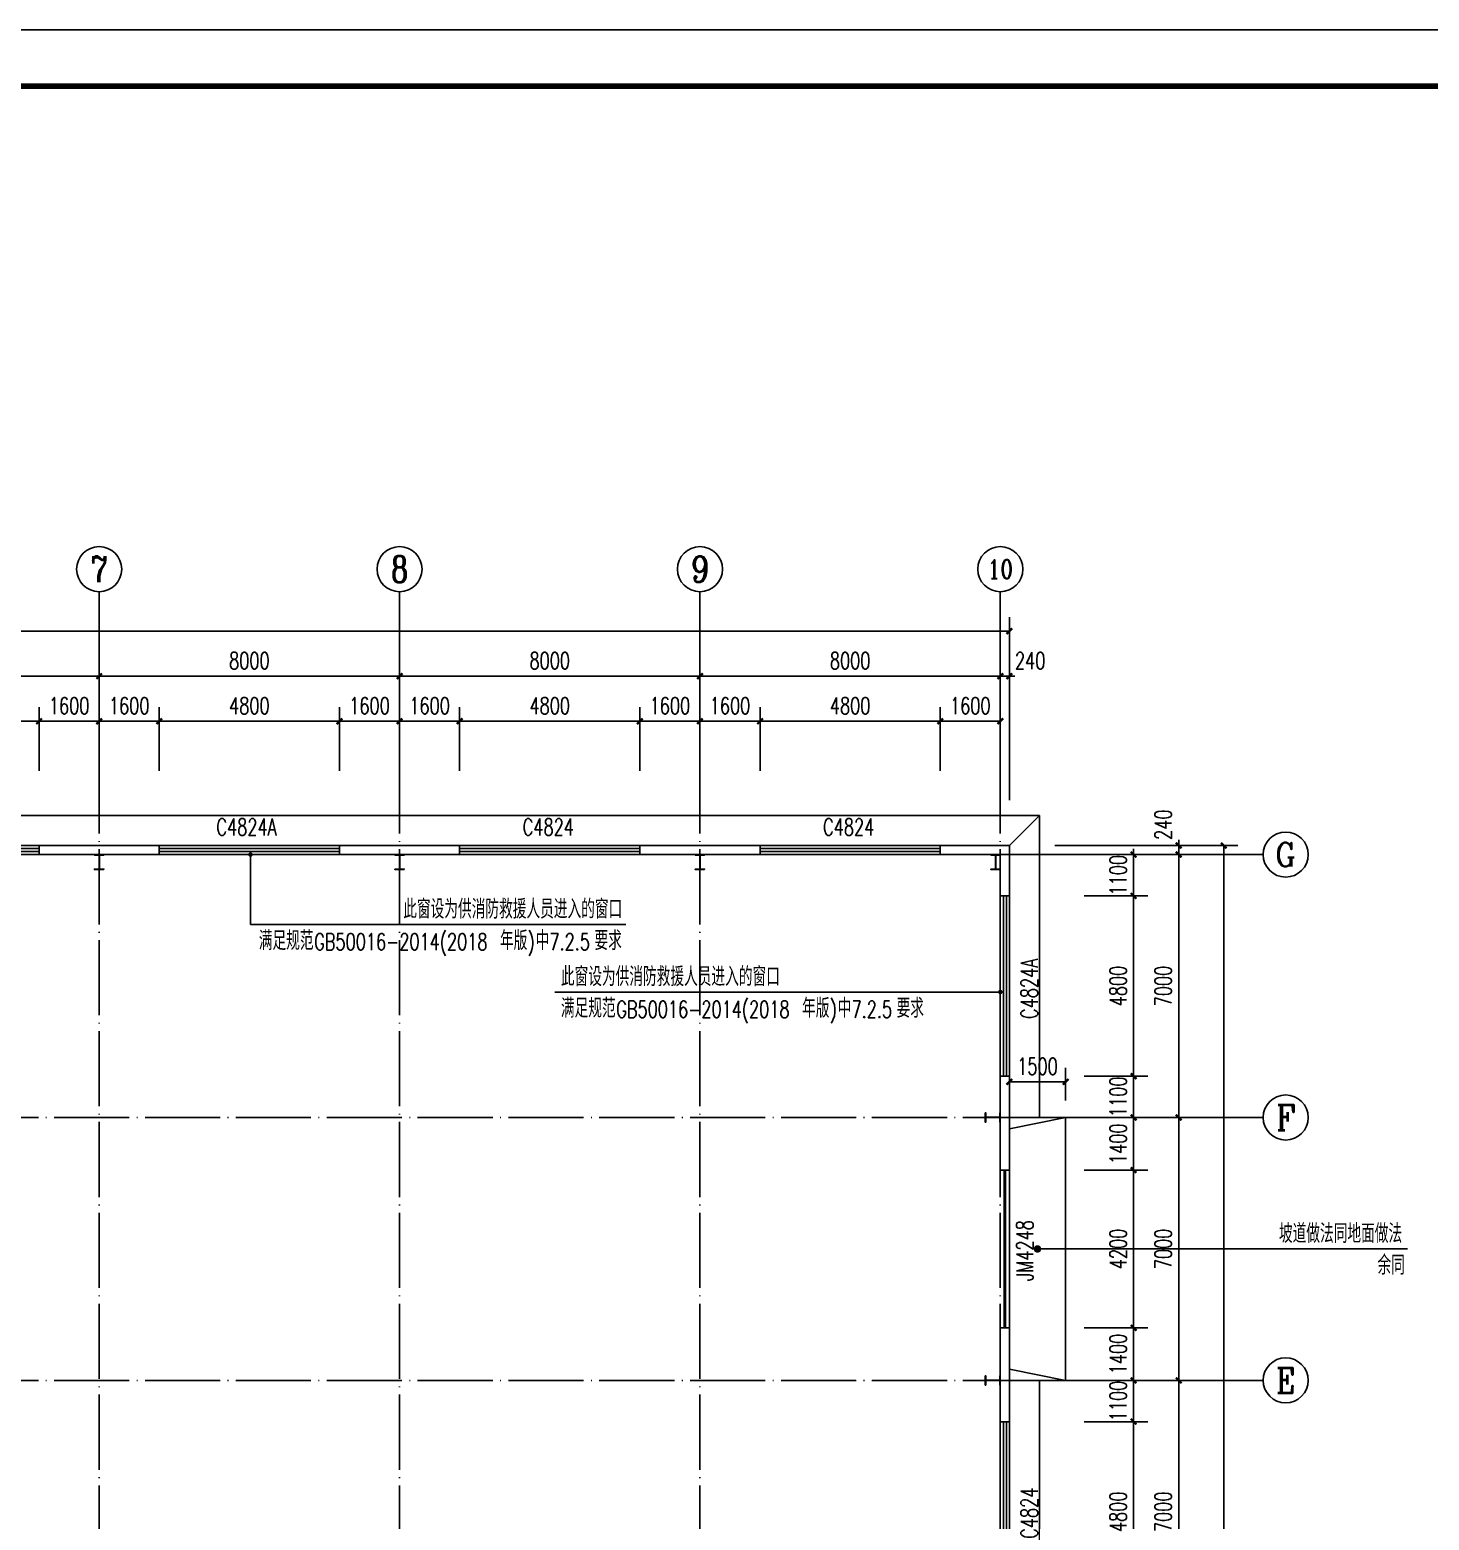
# Model space of a CAD drawing. Extents: x -16809 to 109341, y -15901 to 593582.
# Drawn here: x 51642 to 88912, y 459954 to 499638 of the extents above; entities that cross this region are included whole.
import ezdxf
from ezdxf.enums import TextEntityAlignment as Align

# ---------------------------------------------------------------- set-up
doc = ezdxf.new("R2010")
doc.units = 0
doc.header["$LTSCALE"] = 1000
doc.header["$MEASUREMENT"] = 0
doc.linetypes.add('DASH', pattern=[0.35, 0.25, -0.1])
doc.linetypes.add('DOTE', pattern=[2.42, 2, -0.2, 0.02, -0.2])
doc.layers.get('Defpoints').update_dxf_attribs({"color": 250})
for name, color, linetype in [('0 - 梁柱', 3, 'Continuous'), ('0-建筑立面', 255, 'Continuous'), ('AXIS', 171, 'Continuous'), ('AXIS_TEXT', 7, 'Continuous'), ('DIM_LEAD', 171, 'Continuous'), ('DOTE', 14, 'DOTE'), ('GROUND', 150, 'Continuous'), ('PUB_DIM', 171, 'Continuous'), ('PUB_TEXT', 7, 'Continuous'), ('STAIR', 3, 'Continuous'), ('TK', 4, 'Continuous'), ('WALL-PARAPET', 6, 'Continuous'), ('WINDOW', 140, 'Continuous'), ('WINDOW_TEXT', 7, 'Continuous')]:
    doc.layers.add(name, color=color, linetype=linetype)
doc.styles.add('_TCH_AXIS', font='COMPLEX', dxfattribs={"bigfont": 'GBCBIG'})
doc.styles.add('_TCH_DIM', font='SIMPLEX', dxfattribs={"bigfont": 'GBCBIG'})
doc.styles.add('_TCH_DIM_T3', font='SIMPLEX', dxfattribs={"width": 0.705882, "bigfont": 'GBCBIG'})
doc.styles.add('_TCH_LABEL', font='COMPLEX', dxfattribs={"bigfont": 'GBCBIG'})
doc.styles.add('_TCH_WINDOW', font='SIMPLEX', dxfattribs={"bigfont": 'GBCBIG'})
doc.styles.add('COMPLEX', font='COMPLEX')
doc.dimstyles.new('_TCH_ARCH&&150', dxfattribs={"dimtxt": 446.25, "dimasz": 150, "dimexe": 375, "dimexo": 450, "dimgap": 189.375, "dimtad": 1, "dimdec": 0, "dimzin": 0, "dimdsep": 46, "dimtxsty": '_TCH_DIM_T3', "dimblk": 'ARCHTICK', "dimcen": 0.09, "dimclrt": 7, "dimazin": 2, "dimtfac": 1, "dimtdec": 0, "dimtix": 1, "dimtmove": 2, "dimatfit": 3, "dimfxl": 0, "dimtolj": 1, "dimtzin": 0, "dimarcsym": 0})

# ---------------------------------------------------------------- blocks, each defined once
blk = doc.blocks.new('A$C670E4FA6')
at = {"layer": '0 - 梁柱'}
h = blk.add_hatch(color=256, dxfattribs=at)
h.paths.add_polyline_path([(125, 0), (0, 0), (0, 12), (120, 12), (120, 200), (125, 200)])
h.paths.add_polyline_path([(250, 0), (125, 0), (125, 200), (130, 200), (130, 12), (250, 12)])
h.paths.add_polyline_path([(250, 388), (130, 388), (130, 200), (125, 200), (125, 400), (250, 400)])
h.paths.add_polyline_path([(125, 200), (120, 200), (120, 388), (0, 388), (0, 400), (125, 400)])
blk.add_lwpolyline([(0, 400), (0, 388), (120, 388), (120, 12), (0, 12), (0, 0), (250, 0), (250, 12), (130, 12), (130, 388), (250, 388), (250, 400)], close=True, dxfattribs=at)
blk = doc.blocks.new('GeYuanFrame_20457670', base_point=(20.09, 4.53))
at = {"layer": 'TK'}
blk.add_lwpolyline([(20.09, 4.53), (20.09, 598.53), (861.09, 598.53), (861.09, 4.53)], close=True, dxfattribs=at)
at = {"layer": 'TK', "const_width": 1}
blk.add_lwpolyline([(45.09, 588.53), (851.09, 588.53), (851.09, 14.53), (45.09, 14.53)], close=True, dxfattribs=at)
blk = doc.blocks.new('_AXISO')
blk.add_circle((0, 0), 0.5)
at = {"layer": 'AXIS_TEXT', "style": 'COMPLEX', "width": 1.041667}
blk.add_attdef('A', text='', height=0.56, dxfattribs=at).set_placement((-0.25, -0.28), (0.25, -0.28), align=Align.FIT)
blk = doc.blocks.new('_ArchTick')
at = {"color": 0, "linetype": 'ByBlock', "const_width": 0.4}
blk.add_lwpolyline([(-0.5, -0.5), (0.5, 0.5)], dxfattribs=at)
blk = doc.blocks.new('*D63')
at = {"layer": 'AXIS', "color": 0, "lineweight": -2}
for p, q in [((5250, 479127), (5250, 484002)), ((77730, 479127), (77730, 484002)), ((5250, 483627), (77730, 483627))]:
    blk.add_line(p, q, dxfattribs=at)
at = {"layer": 'Defpoints', "color": 0}
for p in [(77730, 483627), (5250, 478677), (77730, 478677)]:
    blk.add_point(p, dxfattribs=at)
at = {"layer": 'AXIS', "color": 0, "lineweight": -2, "xscale": 150, "yscale": 150, "zscale": 150, "rotation": 180}
blk.add_blockref('_ArchTick', (5250, 483627), dxfattribs=at)
at = {"layer": 'AXIS', "color": 0, "lineweight": -2, "xscale": 150, "yscale": 150, "zscale": 150}
blk.add_blockref('_ArchTick', (77730, 483627), dxfattribs=at)
at = {"layer": 'AXIS', "color": 7, "insert": (41490, 484040), "char_height": 446.2, "attachment_point": 5, "style": '_TCH_DIM_T3'}
blk.add_mtext('\\A1;72480', dxfattribs=at)
blk = doc.blocks.new('*D71')
at = {"layer": 'AXIS', "color": 0, "lineweight": -2}
for p, q in [((45490, 479127), (45490, 482802)), ((53490, 479127), (53490, 482802)), ((45490, 482427), (53490, 482427))]:
    blk.add_line(p, q, dxfattribs=at)
at = {"layer": 'Defpoints', "color": 0}
for p in [(53490, 482427), (45490, 478677), (53490, 478677)]:
    blk.add_point(p, dxfattribs=at)
at = {"layer": 'AXIS', "color": 0, "lineweight": -2, "xscale": 150, "yscale": 150, "zscale": 150, "rotation": 180}
blk.add_blockref('_ArchTick', (45490, 482427), dxfattribs=at)
at = {"layer": 'AXIS', "color": 0, "lineweight": -2, "xscale": 150, "yscale": 150, "zscale": 150}
blk.add_blockref('_ArchTick', (53490, 482427), dxfattribs=at)
at = {"layer": 'AXIS', "color": 7, "insert": (49490, 482840), "char_height": 446.2, "attachment_point": 5, "style": '_TCH_DIM_T3'}
blk.add_mtext('\\A1;8000', dxfattribs=at)
blk = doc.blocks.new('*D72')
at = {"layer": 'AXIS', "color": 0, "lineweight": -2}
for p, q in [((53490, 479127), (53490, 482802)), ((61490, 479127), (61490, 482802)), ((53490, 482427), (61490, 482427))]:
    blk.add_line(p, q, dxfattribs=at)
at = {"layer": 'Defpoints', "color": 0}
for p in [(61490, 482427), (53490, 478677), (61490, 478677)]:
    blk.add_point(p, dxfattribs=at)
at = {"layer": 'AXIS', "color": 0, "lineweight": -2, "xscale": 150, "yscale": 150, "zscale": 150, "rotation": 180}
blk.add_blockref('_ArchTick', (53490, 482427), dxfattribs=at)
at = {"layer": 'AXIS', "color": 0, "lineweight": -2, "xscale": 150, "yscale": 150, "zscale": 150}
blk.add_blockref('_ArchTick', (61490, 482427), dxfattribs=at)
at = {"layer": 'AXIS', "color": 7, "insert": (57490, 482840), "char_height": 446.2, "attachment_point": 5, "style": '_TCH_DIM_T3'}
blk.add_mtext('\\A1;8000', dxfattribs=at)
blk = doc.blocks.new('*D73')
at = {"layer": 'AXIS', "color": 0, "lineweight": -2}
for p, q in [((61490, 479127), (61490, 482802)), ((69490, 479127), (69490, 482802)), ((61490, 482427), (69490, 482427))]:
    blk.add_line(p, q, dxfattribs=at)
at = {"layer": 'Defpoints', "color": 0}
for p in [(69490, 482427), (61490, 478677), (69490, 478677)]:
    blk.add_point(p, dxfattribs=at)
at = {"layer": 'AXIS', "color": 0, "lineweight": -2, "xscale": 150, "yscale": 150, "zscale": 150, "rotation": 180}
blk.add_blockref('_ArchTick', (61490, 482427), dxfattribs=at)
at = {"layer": 'AXIS', "color": 0, "lineweight": -2, "xscale": 150, "yscale": 150, "zscale": 150}
blk.add_blockref('_ArchTick', (69490, 482427), dxfattribs=at)
at = {"layer": 'AXIS', "color": 7, "insert": (65490, 482840), "char_height": 446.2, "attachment_point": 5, "style": '_TCH_DIM_T3'}
blk.add_mtext('\\A1;8000', dxfattribs=at)
blk = doc.blocks.new('*D74')
at = {"layer": 'AXIS', "color": 0, "lineweight": -2}
for p, q in [((69490, 479127), (69490, 482802)), ((77490, 479127), (77490, 482802)), ((69490, 482427), (77490, 482427))]:
    blk.add_line(p, q, dxfattribs=at)
at = {"layer": 'Defpoints', "color": 0}
for p in [(77490, 482427), (69490, 478677), (77490, 478677)]:
    blk.add_point(p, dxfattribs=at)
at = {"layer": 'AXIS', "color": 0, "lineweight": -2, "xscale": 150, "yscale": 150, "zscale": 150, "rotation": 180}
blk.add_blockref('_ArchTick', (69490, 482427), dxfattribs=at)
at = {"layer": 'AXIS', "color": 0, "lineweight": -2, "xscale": 150, "yscale": 150, "zscale": 150}
blk.add_blockref('_ArchTick', (77490, 482427), dxfattribs=at)
at = {"layer": 'AXIS', "color": 7, "insert": (73490, 482840), "char_height": 446.2, "attachment_point": 5, "style": '_TCH_DIM_T3'}
blk.add_mtext('\\A1;8000', dxfattribs=at)
blk = doc.blocks.new('*D75')
at = {"layer": 'AXIS', "color": 0, "lineweight": -2}
for p, q in [((77490, 479127), (77490, 482802)), ((77730, 479127), (77730, 482802)), ((77490, 482427), (77340, 482427)), ((77490, 482427), (77730, 482427)), ((77730, 482427), (77880, 482427))]:
    blk.add_line(p, q, dxfattribs=at)
at = {"layer": 'Defpoints', "color": 0}
for p in [(77730, 482427), (77490, 478677), (77730, 478677)]:
    blk.add_point(p, dxfattribs=at)
at = {"layer": 'AXIS', "color": 0, "lineweight": -2, "xscale": 150, "yscale": 150, "zscale": 150}
blk.add_blockref('_ArchTick', (77490, 482427), dxfattribs=at)
at = {"layer": 'AXIS', "color": 0, "lineweight": -2, "xscale": 150, "yscale": 150, "zscale": 150, "rotation": 180}
blk.add_blockref('_ArchTick', (77730, 482427), dxfattribs=at)
at = {"layer": 'AXIS', "color": 7, "insert": (78285, 482840), "char_height": 446.2, "attachment_point": 5, "style": '_TCH_DIM_T3'}
blk.add_mtext('\\A1;240', dxfattribs=at)
blk = doc.blocks.new('*D86')
at = {"layer": 'AXIS', "color": 0, "lineweight": -2}
for p, q in [((78940, 477917), (83815, 477917)), ((83440, 435437), (83440, 477917)), ((78940, 435437), (83815, 435437))]:
    blk.add_line(p, q, dxfattribs=at)
at = {"layer": 'Defpoints', "color": 0}
for p in [(78490, 477917), (83440, 477917), (78490, 435437)]:
    blk.add_point(p, dxfattribs=at)
at = {"layer": 'AXIS', "color": 0, "lineweight": -2, "xscale": 150, "yscale": 150, "zscale": 150}
for p, rotation in [((83440, 477917), 90), ((83440, 435437), 270)]:
    blk.add_blockref('_ArchTick', p, dxfattribs=dict(at, rotation=rotation))
at = {"layer": 'AXIS', "color": 7, "insert": (83028, 456677), "char_height": 446.2, "attachment_point": 5, "rotation": 90, "style": '_TCH_DIM_T3'}
blk.add_mtext('\\A1;42480', dxfattribs=at)
blk = doc.blocks.new('*D91')
at = {"layer": 'AXIS', "color": 0, "lineweight": -2}
for p, q in [((78940, 463677), (82615, 463677)), ((82240, 456677), (82240, 463677)), ((78940, 456677), (82615, 456677))]:
    blk.add_line(p, q, dxfattribs=at)
at = {"layer": 'Defpoints', "color": 0}
for p in [(78490, 463677), (82240, 463677), (78490, 456677)]:
    blk.add_point(p, dxfattribs=at)
at = {"layer": 'AXIS', "color": 0, "lineweight": -2, "xscale": 150, "yscale": 150, "zscale": 150}
for p, rotation in [((82240, 463677), 90), ((82240, 456677), 270)]:
    blk.add_blockref('_ArchTick', p, dxfattribs=dict(at, rotation=rotation))
at = {"layer": 'AXIS', "color": 7, "insert": (81828, 460177), "char_height": 446.2, "attachment_point": 5, "rotation": 90, "style": '_TCH_DIM_T3'}
blk.add_mtext('\\A1;7000', dxfattribs=at)
blk = doc.blocks.new('*D92')
at = {"layer": 'AXIS', "color": 0, "lineweight": -2}
for p, q in [((78940, 470677), (82615, 470677)), ((82240, 463677), (82240, 470677)), ((78940, 463677), (82615, 463677))]:
    blk.add_line(p, q, dxfattribs=at)
at = {"layer": 'Defpoints', "color": 0}
for p in [(78490, 470677), (82240, 470677), (78490, 463677)]:
    blk.add_point(p, dxfattribs=at)
at = {"layer": 'AXIS', "color": 0, "lineweight": -2, "xscale": 150, "yscale": 150, "zscale": 150}
for p, rotation in [((82240, 470677), 90), ((82240, 463677), 270)]:
    blk.add_blockref('_ArchTick', p, dxfattribs=dict(at, rotation=rotation))
at = {"layer": 'AXIS', "color": 7, "insert": (81828, 467177), "char_height": 446.2, "attachment_point": 5, "rotation": 90, "style": '_TCH_DIM_T3'}
blk.add_mtext('\\A1;7000', dxfattribs=at)
blk = doc.blocks.new('*D93')
at = {"layer": 'AXIS', "color": 0, "lineweight": -2}
for p, q in [((78940, 477677), (82615, 477677)), ((82240, 470677), (82240, 477677)), ((78940, 470677), (82615, 470677))]:
    blk.add_line(p, q, dxfattribs=at)
at = {"layer": 'Defpoints', "color": 0}
for p in [(78490, 477677), (82240, 477677), (78490, 470677)]:
    blk.add_point(p, dxfattribs=at)
at = {"layer": 'AXIS', "color": 0, "lineweight": -2, "xscale": 150, "yscale": 150, "zscale": 150}
for p, rotation in [((82240, 477677), 90), ((82240, 470677), 270)]:
    blk.add_blockref('_ArchTick', p, dxfattribs=dict(at, rotation=rotation))
at = {"layer": 'AXIS', "color": 7, "insert": (81828, 474177), "char_height": 446.2, "attachment_point": 5, "rotation": 90, "style": '_TCH_DIM_T3'}
blk.add_mtext('\\A1;7000', dxfattribs=at)
blk = doc.blocks.new('*D94')
at = {"layer": 'AXIS', "color": 0, "lineweight": -2}
for p, q in [((78940, 477917), (82615, 477917)), ((82240, 477917), (82240, 478067)), ((82240, 477677), (82240, 477917)), ((78940, 477677), (82615, 477677)), ((82240, 477677), (82240, 477527))]:
    blk.add_line(p, q, dxfattribs=at)
at = {"layer": 'Defpoints', "color": 0}
for p in [(78490, 477917), (82240, 477917), (78490, 477677)]:
    blk.add_point(p, dxfattribs=at)
at = {"layer": 'AXIS', "color": 0, "lineweight": -2, "xscale": 150, "yscale": 150, "zscale": 150}
for p, rotation in [((82240, 477917), 270), ((82240, 477677), 90)]:
    blk.add_blockref('_ArchTick', p, dxfattribs=dict(at, rotation=rotation))
at = {"layer": 'AXIS', "color": 7, "insert": (81828, 478472), "char_height": 446.2, "attachment_point": 5, "rotation": 90, "style": '_TCH_DIM_T3'}
blk.add_mtext('\\A1;240', dxfattribs=at)
blk = doc.blocks.new('$DorLib2D$00000213')
at = {"color": 0, "linetype": 'DASH', "const_width": 0.02}
blk.add_lwpolyline([(0.5, 0), (-0.5, 0)], dxfattribs=at)
blk = doc.blocks.new('$TCHSYS$WIN2D')
for p, q in [((-0.5, 0.5), (0.5, 0.5)), ((-0.5, 0.5), (-0.5, -0.5)), ((0.5, 0.5), (0.5, -0.5)), ((0.5, 0.1667), (-0.5, 0.1667)), ((0.5, -0.1667), (-0.5, -0.1667)), ((-0.5, -0.5), (0.5, -0.5))]:
    blk.add_line(p, q)
blk = doc.blocks.new('*D155')
at = {"layer": 'Defpoints', "color": 0}
for p in [(79270, 477677), (81040, 477677), (79270, 476577)]:
    blk.add_point(p, dxfattribs=at)
at = {"layer": 'PUB_DIM', "color": 0, "lineweight": -2}
for p, q in [((81040, 477677), (81040, 477827)), ((79720, 477677), (81415, 477677)), ((81040, 476577), (81040, 477677)), ((79720, 476577), (81415, 476577)), ((81040, 476577), (81040, 476427))]:
    blk.add_line(p, q, dxfattribs=at)
at = {"layer": 'PUB_DIM', "color": 0, "lineweight": -2, "xscale": 150, "yscale": 150, "zscale": 150}
for p, rotation in [((81040, 477677), 270), ((81040, 476577), 90)]:
    blk.add_blockref('_ArchTick', p, dxfattribs=dict(at, rotation=rotation))
at = {"layer": 'PUB_DIM', "color": 7, "insert": (80628, 477127), "char_height": 446.2, "attachment_point": 5, "rotation": 90, "style": '_TCH_DIM_T3'}
blk.add_mtext('\\A1;1100', dxfattribs=at)
blk = doc.blocks.new('*D156')
at = {"layer": 'Defpoints', "color": 0}
for p in [(79270, 476577), (81040, 476577), (79270, 471777)]:
    blk.add_point(p, dxfattribs=at)
at = {"layer": 'PUB_DIM', "color": 0, "lineweight": -2}
for p, q in [((79720, 476577), (81415, 476577)), ((81040, 471777), (81040, 476577)), ((79720, 471777), (81415, 471777))]:
    blk.add_line(p, q, dxfattribs=at)
at = {"layer": 'PUB_DIM', "color": 0, "lineweight": -2, "xscale": 150, "yscale": 150, "zscale": 150}
for p, rotation in [((81040, 476577), 90), ((81040, 471777), 270)]:
    blk.add_blockref('_ArchTick', p, dxfattribs=dict(at, rotation=rotation))
at = {"layer": 'PUB_DIM', "color": 7, "insert": (80628, 474177), "char_height": 446.2, "attachment_point": 5, "rotation": 90, "style": '_TCH_DIM_T3'}
blk.add_mtext('\\A1;4800', dxfattribs=at)
blk = doc.blocks.new('*D157')
at = {"layer": 'Defpoints', "color": 0}
for p in [(79270, 471777), (81040, 471777), (79270, 470677)]:
    blk.add_point(p, dxfattribs=at)
at = {"layer": 'PUB_DIM', "color": 0, "lineweight": -2}
for p, q in [((81040, 471777), (81040, 471927)), ((79720, 471777), (81415, 471777)), ((81040, 470677), (81040, 471777)), ((79720, 470677), (81415, 470677)), ((81040, 470677), (81040, 470527))]:
    blk.add_line(p, q, dxfattribs=at)
at = {"layer": 'PUB_DIM', "color": 0, "lineweight": -2, "xscale": 150, "yscale": 150, "zscale": 150}
for p, rotation in [((81040, 471777), 270), ((81040, 470677), 90)]:
    blk.add_blockref('_ArchTick', p, dxfattribs=dict(at, rotation=rotation))
at = {"layer": 'PUB_DIM', "color": 7, "insert": (80628, 471227), "char_height": 446.2, "attachment_point": 5, "rotation": 90, "style": '_TCH_DIM_T3'}
blk.add_mtext('\\A1;1100', dxfattribs=at)
blk = doc.blocks.new('*D158')
at = {"layer": 'Defpoints', "color": 0}
for p in [(79270, 470677), (81040, 470677), (79270, 469277)]:
    blk.add_point(p, dxfattribs=at)
at = {"layer": 'PUB_DIM', "color": 0, "lineweight": -2}
for p, q in [((79720, 470677), (81415, 470677)), ((81040, 470677), (81040, 470827)), ((81040, 469277), (81040, 470677)), ((79720, 469277), (81415, 469277)), ((81040, 469277), (81040, 469127))]:
    blk.add_line(p, q, dxfattribs=at)
at = {"layer": 'PUB_DIM', "color": 0, "lineweight": -2, "xscale": 150, "yscale": 150, "zscale": 150}
for p, rotation in [((81040, 470677), 270), ((81040, 469277), 90)]:
    blk.add_blockref('_ArchTick', p, dxfattribs=dict(at, rotation=rotation))
at = {"layer": 'PUB_DIM', "color": 7, "insert": (80628, 469977), "char_height": 446.2, "attachment_point": 5, "rotation": 90, "style": '_TCH_DIM_T3'}
blk.add_mtext('\\A1;1400', dxfattribs=at)
blk = doc.blocks.new('*D159')
at = {"layer": 'Defpoints', "color": 0}
for p in [(79270, 469277), (81040, 469277), (79270, 465077)]:
    blk.add_point(p, dxfattribs=at)
at = {"layer": 'PUB_DIM', "color": 0, "lineweight": -2}
for p, q in [((79720, 469277), (81415, 469277)), ((81040, 465077), (81040, 469277)), ((79720, 465077), (81415, 465077))]:
    blk.add_line(p, q, dxfattribs=at)
at = {"layer": 'PUB_DIM', "color": 0, "lineweight": -2, "xscale": 150, "yscale": 150, "zscale": 150}
for p, rotation in [((81040, 469277), 90), ((81040, 465077), 270)]:
    blk.add_blockref('_ArchTick', p, dxfattribs=dict(at, rotation=rotation))
at = {"layer": 'PUB_DIM', "color": 7, "insert": (80628, 467177), "char_height": 446.2, "attachment_point": 5, "rotation": 90, "style": '_TCH_DIM_T3'}
blk.add_mtext('\\A1;4200', dxfattribs=at)
blk = doc.blocks.new('*D160')
at = {"layer": 'Defpoints', "color": 0}
for p in [(79270, 465077), (81040, 465077), (79270, 463677)]:
    blk.add_point(p, dxfattribs=at)
at = {"layer": 'PUB_DIM', "color": 0, "lineweight": -2}
for p, q in [((81040, 465077), (81040, 465227)), ((79720, 465077), (81415, 465077)), ((81040, 463677), (81040, 465077)), ((79720, 463677), (81415, 463677)), ((81040, 463677), (81040, 463527))]:
    blk.add_line(p, q, dxfattribs=at)
at = {"layer": 'PUB_DIM', "color": 0, "lineweight": -2, "xscale": 150, "yscale": 150, "zscale": 150}
for p, rotation in [((81040, 465077), 270), ((81040, 463677), 90)]:
    blk.add_blockref('_ArchTick', p, dxfattribs=dict(at, rotation=rotation))
at = {"layer": 'PUB_DIM', "color": 7, "insert": (80628, 464377), "char_height": 446.2, "attachment_point": 5, "rotation": 90, "style": '_TCH_DIM_T3'}
blk.add_mtext('\\A1;1400', dxfattribs=at)
blk = doc.blocks.new('*D161')
at = {"layer": 'Defpoints', "color": 0}
for p in [(79270, 463677), (81040, 463677), (79270, 462577)]:
    blk.add_point(p, dxfattribs=at)
at = {"layer": 'PUB_DIM', "color": 0, "lineweight": -2}
for p, q in [((79720, 463677), (81415, 463677)), ((81040, 463677), (81040, 463827)), ((81040, 462577), (81040, 463677)), ((79720, 462577), (81415, 462577)), ((81040, 462577), (81040, 462427))]:
    blk.add_line(p, q, dxfattribs=at)
at = {"layer": 'PUB_DIM', "color": 0, "lineweight": -2, "xscale": 150, "yscale": 150, "zscale": 150}
for p, rotation in [((81040, 463677), 270), ((81040, 462577), 90)]:
    blk.add_blockref('_ArchTick', p, dxfattribs=dict(at, rotation=rotation))
at = {"layer": 'PUB_DIM', "color": 7, "insert": (80628, 463127), "char_height": 446.2, "attachment_point": 5, "rotation": 90, "style": '_TCH_DIM_T3'}
blk.add_mtext('\\A1;1100', dxfattribs=at)
blk = doc.blocks.new('*D162')
at = {"layer": 'Defpoints', "color": 0}
for p in [(79270, 462577), (81040, 462577), (79270, 457777)]:
    blk.add_point(p, dxfattribs=at)
at = {"layer": 'PUB_DIM', "color": 0, "lineweight": -2}
for p, q in [((79720, 462577), (81415, 462577)), ((81040, 457777), (81040, 462577)), ((79720, 457777), (81415, 457777))]:
    blk.add_line(p, q, dxfattribs=at)
at = {"layer": 'PUB_DIM', "color": 0, "lineweight": -2, "xscale": 150, "yscale": 150, "zscale": 150}
for p, rotation in [((81040, 462577), 90), ((81040, 457777), 270)]:
    blk.add_blockref('_ArchTick', p, dxfattribs=dict(at, rotation=rotation))
at = {"layer": 'PUB_DIM', "color": 7, "insert": (80628, 460177), "char_height": 446.2, "attachment_point": 5, "rotation": 90, "style": '_TCH_DIM_T3'}
blk.add_mtext('\\A1;4800', dxfattribs=at)
blk = doc.blocks.new('*D215')
at = {"layer": 'Defpoints', "color": 0}
for p in [(51890, 481227), (47090, 479457), (51890, 479457)]:
    blk.add_point(p, dxfattribs=at)
at = {"layer": 'PUB_DIM', "color": 0, "lineweight": -2}
for p, q in [((47090, 479907), (47090, 481602)), ((51890, 479907), (51890, 481602)), ((47090, 481227), (51890, 481227))]:
    blk.add_line(p, q, dxfattribs=at)
at = {"layer": 'PUB_DIM', "color": 0, "lineweight": -2, "xscale": 150, "yscale": 150, "zscale": 150, "rotation": 180}
blk.add_blockref('_ArchTick', (47090, 481227), dxfattribs=at)
at = {"layer": 'PUB_DIM', "color": 0, "lineweight": -2, "xscale": 150, "yscale": 150, "zscale": 150}
blk.add_blockref('_ArchTick', (51890, 481227), dxfattribs=at)
at = {"layer": 'PUB_DIM', "color": 7, "insert": (49490, 481640), "char_height": 446.2, "attachment_point": 5, "style": '_TCH_DIM_T3'}
blk.add_mtext('\\A1;4800', dxfattribs=at)
blk = doc.blocks.new('*D216')
at = {"layer": 'Defpoints', "color": 0}
for p in [(53490, 481227), (51890, 479457), (53490, 479457)]:
    blk.add_point(p, dxfattribs=at)
at = {"layer": 'PUB_DIM', "color": 0, "lineweight": -2}
for p, q in [((51890, 479907), (51890, 481602)), ((53490, 479907), (53490, 481602)), ((51890, 481227), (53490, 481227))]:
    blk.add_line(p, q, dxfattribs=at)
at = {"layer": 'PUB_DIM', "color": 0, "lineweight": -2, "xscale": 150, "yscale": 150, "zscale": 150, "rotation": 180}
blk.add_blockref('_ArchTick', (51890, 481227), dxfattribs=at)
at = {"layer": 'PUB_DIM', "color": 0, "lineweight": -2, "xscale": 150, "yscale": 150, "zscale": 150}
blk.add_blockref('_ArchTick', (53490, 481227), dxfattribs=at)
at = {"layer": 'PUB_DIM', "color": 7, "insert": (52690, 481640), "char_height": 446.2, "attachment_point": 5, "style": '_TCH_DIM_T3'}
blk.add_mtext('\\A1;1600', dxfattribs=at)
blk = doc.blocks.new('*D217')
at = {"layer": 'Defpoints', "color": 0}
for p in [(55090, 481227), (53490, 479457), (55090, 479457)]:
    blk.add_point(p, dxfattribs=at)
at = {"layer": 'PUB_DIM', "color": 0, "lineweight": -2}
for p, q in [((53490, 479907), (53490, 481602)), ((55090, 479907), (55090, 481602)), ((53490, 481227), (55090, 481227))]:
    blk.add_line(p, q, dxfattribs=at)
at = {"layer": 'PUB_DIM', "color": 0, "lineweight": -2, "xscale": 150, "yscale": 150, "zscale": 150, "rotation": 180}
blk.add_blockref('_ArchTick', (53490, 481227), dxfattribs=at)
at = {"layer": 'PUB_DIM', "color": 0, "lineweight": -2, "xscale": 150, "yscale": 150, "zscale": 150}
blk.add_blockref('_ArchTick', (55090, 481227), dxfattribs=at)
at = {"layer": 'PUB_DIM', "color": 7, "insert": (54290, 481640), "char_height": 446.2, "attachment_point": 5, "style": '_TCH_DIM_T3'}
blk.add_mtext('\\A1;1600', dxfattribs=at)
blk = doc.blocks.new('*D218')
at = {"layer": 'Defpoints', "color": 0}
for p in [(59890, 481227), (55090, 479457), (59890, 479457)]:
    blk.add_point(p, dxfattribs=at)
at = {"layer": 'PUB_DIM', "color": 0, "lineweight": -2}
for p, q in [((55090, 479907), (55090, 481602)), ((59890, 479907), (59890, 481602)), ((55090, 481227), (59890, 481227))]:
    blk.add_line(p, q, dxfattribs=at)
at = {"layer": 'PUB_DIM', "color": 0, "lineweight": -2, "xscale": 150, "yscale": 150, "zscale": 150, "rotation": 180}
blk.add_blockref('_ArchTick', (55090, 481227), dxfattribs=at)
at = {"layer": 'PUB_DIM', "color": 0, "lineweight": -2, "xscale": 150, "yscale": 150, "zscale": 150}
blk.add_blockref('_ArchTick', (59890, 481227), dxfattribs=at)
at = {"layer": 'PUB_DIM', "color": 7, "insert": (57490, 481640), "char_height": 446.2, "attachment_point": 5, "style": '_TCH_DIM_T3'}
blk.add_mtext('\\A1;4800', dxfattribs=at)
blk = doc.blocks.new('*D219')
at = {"layer": 'Defpoints', "color": 0}
for p in [(61490, 481227), (59890, 479457), (61490, 479457)]:
    blk.add_point(p, dxfattribs=at)
at = {"layer": 'PUB_DIM', "color": 0, "lineweight": -2}
for p, q in [((59890, 479907), (59890, 481602)), ((61490, 479907), (61490, 481602)), ((59890, 481227), (61490, 481227))]:
    blk.add_line(p, q, dxfattribs=at)
at = {"layer": 'PUB_DIM', "color": 0, "lineweight": -2, "xscale": 150, "yscale": 150, "zscale": 150, "rotation": 180}
blk.add_blockref('_ArchTick', (59890, 481227), dxfattribs=at)
at = {"layer": 'PUB_DIM', "color": 0, "lineweight": -2, "xscale": 150, "yscale": 150, "zscale": 150}
blk.add_blockref('_ArchTick', (61490, 481227), dxfattribs=at)
at = {"layer": 'PUB_DIM', "color": 7, "insert": (60690, 481640), "char_height": 446.2, "attachment_point": 5, "style": '_TCH_DIM_T3'}
blk.add_mtext('\\A1;1600', dxfattribs=at)
blk = doc.blocks.new('*D220')
at = {"layer": 'Defpoints', "color": 0}
for p in [(63090, 481227), (61490, 479457), (63090, 479457)]:
    blk.add_point(p, dxfattribs=at)
at = {"layer": 'PUB_DIM', "color": 0, "lineweight": -2}
for p, q in [((61490, 479907), (61490, 481602)), ((63090, 479907), (63090, 481602)), ((61490, 481227), (63090, 481227))]:
    blk.add_line(p, q, dxfattribs=at)
at = {"layer": 'PUB_DIM', "color": 0, "lineweight": -2, "xscale": 150, "yscale": 150, "zscale": 150, "rotation": 180}
blk.add_blockref('_ArchTick', (61490, 481227), dxfattribs=at)
at = {"layer": 'PUB_DIM', "color": 0, "lineweight": -2, "xscale": 150, "yscale": 150, "zscale": 150}
blk.add_blockref('_ArchTick', (63090, 481227), dxfattribs=at)
at = {"layer": 'PUB_DIM', "color": 7, "insert": (62290, 481640), "char_height": 446.2, "attachment_point": 5, "style": '_TCH_DIM_T3'}
blk.add_mtext('\\A1;1600', dxfattribs=at)
blk = doc.blocks.new('*D221')
at = {"layer": 'Defpoints', "color": 0}
for p in [(67890, 481227), (63090, 479457), (67890, 479457)]:
    blk.add_point(p, dxfattribs=at)
at = {"layer": 'PUB_DIM', "color": 0, "lineweight": -2}
for p, q in [((63090, 479907), (63090, 481602)), ((67890, 479907), (67890, 481602)), ((63090, 481227), (67890, 481227))]:
    blk.add_line(p, q, dxfattribs=at)
at = {"layer": 'PUB_DIM', "color": 0, "lineweight": -2, "xscale": 150, "yscale": 150, "zscale": 150, "rotation": 180}
blk.add_blockref('_ArchTick', (63090, 481227), dxfattribs=at)
at = {"layer": 'PUB_DIM', "color": 0, "lineweight": -2, "xscale": 150, "yscale": 150, "zscale": 150}
blk.add_blockref('_ArchTick', (67890, 481227), dxfattribs=at)
at = {"layer": 'PUB_DIM', "color": 7, "insert": (65490, 481640), "char_height": 446.2, "attachment_point": 5, "style": '_TCH_DIM_T3'}
blk.add_mtext('\\A1;4800', dxfattribs=at)
blk = doc.blocks.new('*D222')
at = {"layer": 'Defpoints', "color": 0}
for p in [(69490, 481227), (67890, 479457), (69490, 479457)]:
    blk.add_point(p, dxfattribs=at)
at = {"layer": 'PUB_DIM', "color": 0, "lineweight": -2}
for p, q in [((67890, 479907), (67890, 481602)), ((69490, 479907), (69490, 481602)), ((67890, 481227), (69490, 481227))]:
    blk.add_line(p, q, dxfattribs=at)
at = {"layer": 'PUB_DIM', "color": 0, "lineweight": -2, "xscale": 150, "yscale": 150, "zscale": 150, "rotation": 180}
blk.add_blockref('_ArchTick', (67890, 481227), dxfattribs=at)
at = {"layer": 'PUB_DIM', "color": 0, "lineweight": -2, "xscale": 150, "yscale": 150, "zscale": 150}
blk.add_blockref('_ArchTick', (69490, 481227), dxfattribs=at)
at = {"layer": 'PUB_DIM', "color": 7, "insert": (68690, 481640), "char_height": 446.2, "attachment_point": 5, "style": '_TCH_DIM_T3'}
blk.add_mtext('\\A1;1600', dxfattribs=at)
blk = doc.blocks.new('*D223')
at = {"layer": 'Defpoints', "color": 0}
for p in [(71090, 481227), (69490, 479457), (71090, 479457)]:
    blk.add_point(p, dxfattribs=at)
at = {"layer": 'PUB_DIM', "color": 0, "lineweight": -2}
for p, q in [((69490, 479907), (69490, 481602)), ((71090, 479907), (71090, 481602)), ((69490, 481227), (71090, 481227))]:
    blk.add_line(p, q, dxfattribs=at)
at = {"layer": 'PUB_DIM', "color": 0, "lineweight": -2, "xscale": 150, "yscale": 150, "zscale": 150, "rotation": 180}
blk.add_blockref('_ArchTick', (69490, 481227), dxfattribs=at)
at = {"layer": 'PUB_DIM', "color": 0, "lineweight": -2, "xscale": 150, "yscale": 150, "zscale": 150}
blk.add_blockref('_ArchTick', (71090, 481227), dxfattribs=at)
at = {"layer": 'PUB_DIM', "color": 7, "insert": (70290, 481640), "char_height": 446.2, "attachment_point": 5, "style": '_TCH_DIM_T3'}
blk.add_mtext('\\A1;1600', dxfattribs=at)
blk = doc.blocks.new('*D224')
at = {"layer": 'Defpoints', "color": 0}
for p in [(75890, 481227), (71090, 479457), (75890, 479457)]:
    blk.add_point(p, dxfattribs=at)
at = {"layer": 'PUB_DIM', "color": 0, "lineweight": -2}
for p, q in [((71090, 479907), (71090, 481602)), ((75890, 479907), (75890, 481602)), ((71090, 481227), (75890, 481227))]:
    blk.add_line(p, q, dxfattribs=at)
at = {"layer": 'PUB_DIM', "color": 0, "lineweight": -2, "xscale": 150, "yscale": 150, "zscale": 150, "rotation": 180}
blk.add_blockref('_ArchTick', (71090, 481227), dxfattribs=at)
at = {"layer": 'PUB_DIM', "color": 0, "lineweight": -2, "xscale": 150, "yscale": 150, "zscale": 150}
blk.add_blockref('_ArchTick', (75890, 481227), dxfattribs=at)
at = {"layer": 'PUB_DIM', "color": 7, "insert": (73490, 481640), "char_height": 446.2, "attachment_point": 5, "style": '_TCH_DIM_T3'}
blk.add_mtext('\\A1;4800', dxfattribs=at)
blk = doc.blocks.new('*D225')
at = {"layer": 'Defpoints', "color": 0}
for p in [(77490, 481227), (75890, 479457), (77490, 479457)]:
    blk.add_point(p, dxfattribs=at)
at = {"layer": 'PUB_DIM', "color": 0, "lineweight": -2}
for p, q in [((75890, 479907), (75890, 481602)), ((77490, 479907), (77490, 481602)), ((75890, 481227), (77490, 481227))]:
    blk.add_line(p, q, dxfattribs=at)
at = {"layer": 'PUB_DIM', "color": 0, "lineweight": -2, "xscale": 150, "yscale": 150, "zscale": 150, "rotation": 180}
blk.add_blockref('_ArchTick', (75890, 481227), dxfattribs=at)
at = {"layer": 'PUB_DIM', "color": 0, "lineweight": -2, "xscale": 150, "yscale": 150, "zscale": 150}
blk.add_blockref('_ArchTick', (77490, 481227), dxfattribs=at)
at = {"layer": 'PUB_DIM', "color": 7, "insert": (76690, 481640), "char_height": 446.2, "attachment_point": 5, "style": '_TCH_DIM_T3'}
blk.add_mtext('\\A1;1600', dxfattribs=at)
blk = doc.blocks.new('*D291')
at = {"layer": 'Defpoints', "color": 0}
for p in [(79230, 471627), (77730, 470677), (79230, 470677)]:
    blk.add_point(p, dxfattribs=at)
at = {"layer": 'PUB_DIM', "color": 0, "lineweight": -2}
for p, q in [((77730, 471127), (77730, 472002)), ((79230, 471127), (79230, 472002)), ((77730, 471627), (79230, 471627))]:
    blk.add_line(p, q, dxfattribs=at)
at = {"layer": 'PUB_DIM', "color": 0, "lineweight": -2, "xscale": 150, "yscale": 150, "zscale": 150, "rotation": 180}
blk.add_blockref('_ArchTick', (77730, 471627), dxfattribs=at)
at = {"layer": 'PUB_DIM', "color": 0, "lineweight": -2, "xscale": 150, "yscale": 150, "zscale": 150}
blk.add_blockref('_ArchTick', (79230, 471627), dxfattribs=at)
at = {"layer": 'PUB_DIM', "color": 7, "insert": (78480, 472040), "char_height": 446.2, "attachment_point": 5, "style": '_TCH_DIM_T3'}
blk.add_mtext('\\A1;1500', dxfattribs=at)

msp = doc.modelspace()

# ---------------------------------------------------------------- linework, layer by layer
at = {"layer": 'AXIS'}
for p, q in [((53490.2, 478677), (53490.2, 484677)), ((61490.2, 478677), (61490.2, 484677)), ((69490.2, 478677), (69490.2, 484677)), ((77490.2, 478677), (77490.2, 484677)), ((78490.2, 477677), (84490.2, 477677)), ((78490.2, 470677), (84490.2, 470677)), ((78490.2, 463677), (84490.2, 463677))]:
    msp.add_line(p, q, dxfattribs=at)
at = {"layer": 'DIM_LEAD'}
for p, q in [((57520.2, 477677), (57520.2, 475815.4)), ((57520.2, 475815.4), (67520.2, 475815.4)), ((75628.6, 474016.5), (65628.6, 474016.5)), ((77490.2, 474016.5), (75628.6, 474016.5)), ((78480.2, 467177), (84735.5, 467177)), ((84735.5, 467177), (88335.3, 467177))]:
    msp.add_line(p, q, dxfattribs=at)
for points, const_width in [([(57520.2, 477707, 1), (57520.2, 477647, 1)], 60), ([(77520.2, 474016.5, 1), (77460.2, 474016.5, 1)], 60), ([(78430.2, 467177, 1), (78530.2, 467177, 1)], 100)]:
    msp.add_lwpolyline(points, format="xyb", close=True, dxfattribs=dict(at, const_width=const_width))
at = {"layer": 'DOTE'}
for p, q in [((53490.2, 434677), (53490.2, 478677)), ((61490.2, 434677), (61490.2, 478677)), ((69490.2, 434677), (69490.2, 478677)), ((77490.2, 434677), (77490.2, 478677)), ((78490.2, 477677), (4490.2, 477677)), ((78490.2, 470677), (4490.2, 470677)), ((78490.2, 463677), (4490.2, 463677))]:
    msp.add_line(p, q, dxfattribs=at)
at = {"layer": 'GROUND'}
for p, q in [((78530.2, 478717), (4450.2, 478717)), ((77730.2, 477917), (78530.2, 478717)), ((78530.2, 470677), (78530.2, 478717)), ((77730.2, 477917), (5250.2, 477917)), ((77730.2, 470677), (77730.2, 477917)), ((77730.2, 449677), (77730.2, 463677)), ((78530.2, 449677), (78530.2, 463677))]:
    msp.add_line(p, q, dxfattribs=at)
at = {"layer": 'STAIR'}
for p, q in [((79230.2, 470677), (77730.2, 470677)), ((77730.2, 463677), (77730.2, 470677)), ((77730.2, 470377), (79230.2, 470677)), ((79230.2, 463677), (79230.2, 470677)), ((77730.2, 463977), (79230.2, 463677)), ((79230.2, 463677), (77730.2, 463677))]:
    msp.add_line(p, q, dxfattribs=at)
at = {"layer": 'WALL-PARAPET'}
for p, q in [((55090.2, 477917), (51890.2, 477917)), ((51890.2, 477917), (51890.2, 477677)), ((55090.2, 477677), (55090.2, 477917)), ((63090.2, 477917), (59890.2, 477917)), ((59890.2, 477917), (59890.2, 477677)), ((63090.2, 477677), (63090.2, 477917)), ((71090.2, 477917), (67890.2, 477917)), ((67890.2, 477917), (67890.2, 477677)), ((71090.2, 477677), (71090.2, 477917)), ((77730.2, 477917), (75890.2, 477917)), ((75890.2, 477917), (75890.2, 477677)), ((77730.2, 476577), (77730.2, 477917)), ((51890.2, 477677), (55090.2, 477677)), ((59890.2, 477677), (63090.2, 477677)), ((67890.2, 477677), (71090.2, 477677)), ((75890.2, 477677), (77490.2, 477677)), ((77490.2, 477677), (77490.2, 476577)), ((77490.2, 476577), (77730.2, 476577)), ((77490.2, 471777), (77490.2, 469277)), ((77730.2, 471777), (77490.2, 471777)), ((77730.2, 469277), (77730.2, 471777)), ((77490.2, 469277), (77730.2, 469277)), ((77490.2, 465077), (77490.2, 462577)), ((77730.2, 465077), (77490.2, 465077)), ((77730.2, 462577), (77730.2, 465077)), ((77490.2, 462577), (77730.2, 462577))]:
    msp.add_line(p, q, dxfattribs=at)
at = {"layer": 'WINDOW'}
msp.add_line((77730.2, 469277), (77730.2, 465077), dxfattribs=at)

# ---------------------------------------------------------------- block references
at = {"layer": '0 - 梁柱', "rotation": 180}
for p in [(53615.2, 477677), (61615.2, 477677), (69615.2, 477677), (77490.2, 477677)]:
    msp.add_blockref('A$C670E4FA6', p, dxfattribs=at)
at = {"layer": '0 - 梁柱', "xscale": -1, "rotation": 90}
for p in [(77490.2, 470802), (77490.2, 463802)]:
    msp.add_blockref('A$C670E4FA6', p, dxfattribs=at)
at = {"layer": '0-建筑立面', "xscale": 150, "yscale": 150, "zscale": 150}
msp.add_blockref('GeYuanFrame_20457670', (-16808.6, 410538.3), dxfattribs=at)
at = {"layer": 'AXIS'}
ref = msp.add_blockref('_AXISO', (53490.2, 485277), dxfattribs=dict(at, xscale=1200, yscale=1200, zscale=1200))
ref.add_attrib('A', '7', dxfattribs={"layer": 'AXIS_TEXT', "height": 698.9, "style": '_TCH_AXIS'}).set_placement((53257.2, 484927.6), (53723.2, 484927.6), align=Align.FIT)
ref = msp.add_blockref('_AXISO', (61490.2, 485277), dxfattribs=dict(at, xscale=1200, yscale=1200, zscale=1200))
ref.add_attrib('A', '8', dxfattribs={"layer": 'AXIS_TEXT', "height": 698.9, "style": '_TCH_AXIS'}).set_placement((61257.2, 484927.6), (61723.2, 484927.6), align=Align.FIT)
ref = msp.add_blockref('_AXISO', (69490.2, 485277), dxfattribs=dict(at, xscale=1200, yscale=1200, zscale=1200))
ref.add_attrib('A', '9', dxfattribs={"layer": 'AXIS_TEXT', "height": 698.9, "style": '_TCH_AXIS'}).set_placement((69257.2, 484927.6), (69723.2, 484927.6), align=Align.FIT)
ref = msp.add_blockref('_AXISO', (77490.2, 485277), dxfattribs=dict(at, xscale=1200, yscale=1200, zscale=1200))
ref.add_attrib('A', '10', dxfattribs={"layer": 'AXIS_TEXT', "height": 492.67, "style": '_TCH_AXIS'}).set_placement((77150, 485030.7), (77830.4, 485030.7), align=Align.FIT)
ref = msp.add_blockref('_AXISO', (85090.2, 477677), dxfattribs=dict(at, xscale=1200, yscale=1200, zscale=1200))
ref.add_attrib('A', 'G', dxfattribs={"layer": 'AXIS_TEXT', "height": 637.8, "style": '_TCH_AXIS'}).set_placement((84816.9, 477358.1), (85363.5, 477358.1), align=Align.FIT)
ref = msp.add_blockref('_AXISO', (85090.2, 470677), dxfattribs=dict(at, xscale=1200, yscale=1200, zscale=1200))
ref.add_attrib('A', 'F', dxfattribs={"layer": 'AXIS_TEXT', "height": 668.2, "style": '_TCH_AXIS'}).set_placement((84835.7, 470343), (85344.7, 470343), align=Align.FIT)
ref = msp.add_blockref('_AXISO', (85090.2, 463677), dxfattribs=dict(at, xscale=1200, yscale=1200, zscale=1200))
ref.add_attrib('A', 'E', dxfattribs={"layer": 'AXIS_TEXT', "height": 668.2, "style": '_TCH_AXIS'}).set_placement((84835.7, 463343), (85344.7, 463343), align=Align.FIT)
at = {"layer": 'WINDOW'}
ref = msp.add_blockref('$TCHSYS$WIN2D', (49490.2, 477797), dxfattribs=dict(at, xscale=-4800, yscale=-240, zscale=-4800))
ref.add_attrib('A', 'C4824', (48770.2, 478188.2), dxfattribs={"layer": 'WINDOW_TEXT', "height": 446.25, "style": '_TCH_WINDOW', "width": 0.705882})
ref = msp.add_blockref('$TCHSYS$WIN2D', (57490.2, 477797), dxfattribs=dict(at, xscale=-4800, yscale=-240, zscale=-4800))
ref.add_attrib('A', 'C4824A', (56612.7, 478188.2), dxfattribs={"layer": 'WINDOW_TEXT', "height": 446.25, "style": '_TCH_WINDOW', "width": 0.705882})
ref = msp.add_blockref('$TCHSYS$WIN2D', (65490.2, 477797), dxfattribs=dict(at, xscale=-4800, yscale=-240, zscale=-4800))
ref.add_attrib('A', 'C4824', (64770.2, 478188.2), dxfattribs={"layer": 'WINDOW_TEXT', "height": 446.25, "style": '_TCH_WINDOW', "width": 0.705882})
ref = msp.add_blockref('$TCHSYS$WIN2D', (73490.2, 477797), dxfattribs=dict(at, xscale=-4800, yscale=-240, zscale=-4800))
ref.add_attrib('A', 'C4824', (72770.2, 478188.2), dxfattribs={"layer": 'WINDOW_TEXT', "height": 446.25, "style": '_TCH_WINDOW', "width": 0.705882})
ref = msp.add_blockref('$TCHSYS$WIN2D', (77610.2, 474177), dxfattribs=dict(at, xscale=4800, yscale=-240, zscale=4800, rotation=270))
ref.add_attrib('A', 'C4824A', (78485.8, 473299.5), dxfattribs={"layer": 'WINDOW_TEXT', "height": 446.25, "rotation": 90, "style": '_TCH_WINDOW', "width": 0.705882})
ref = msp.add_blockref('$DorLib2D$00000213', (77610.2, 467177), dxfattribs=dict(at, xscale=4200, yscale=-4200, zscale=4200, rotation=270))
ref.add_attrib('A', 'JM4248', (78365.8, 466322), dxfattribs={"layer": 'WINDOW_TEXT', "height": 446.25, "rotation": 90, "style": '_TCH_WINDOW', "width": 0.705882})
ref = msp.add_blockref('$TCHSYS$WIN2D', (77610.2, 460177), dxfattribs=dict(at, xscale=4800, yscale=-240, zscale=4800, rotation=270))
ref.add_attrib('A', 'C4824', (78485.8, 459457), dxfattribs={"layer": 'WINDOW_TEXT', "height": 446.25, "rotation": 90, "style": '_TCH_WINDOW', "width": 0.705882})

# ---------------------------------------------------------------- texts
at = {"layer": 'PUB_TEXT'}
for s, height, style, p in [('此窗设为供消防救援人员进入的窗口', 506.383, '_TCH_DIM', (61587.7, 475972.9)), ('满足规范', 506.38, '_TCH_DIM', (57741, 475132.9)), ('年版', 506.38, '_TCH_DIM', (64165.5, 475132.9)), ('中', 506.4, '_TCH_DIM', (65112.7, 475132.9)), ('要求', 506.38, '_TCH_DIM', (66681.3, 475132.9)), ('此窗设为供消防救援人员进入的窗口', 506.383, '_TCH_DIM', (65786.1, 474174)), ('满足规范', 506.38, '_TCH_DIM', (65786.1, 473334)), ('年版', 506.38, '_TCH_DIM', (72210.5, 473334)), ('中', 506.4, '_TCH_DIM', (73157.8, 473334)), ('要求', 506.38, '_TCH_DIM', (74726.4, 473334)), ('坡道做法同地面做法', 506.38, '_TCH_LABEL', (84910.5, 467334.5)), ('余同', 506.38, '_TCH_LABEL', (87535.5, 466494.5))]:
    msp.add_text(s, height=height, dxfattribs=dict(at, style=style)).set_placement(p)
at = {"layer": 'PUB_TEXT', "style": '_TCH_DIM', "width": 0.705882}
for s, height, p in [('GB50016-2014(2018', 446.25, (59215.5, 475132.9)), (')', 446.2, (64902.7, 475132.9)), ('7.2.5', 446.25, (65481.3, 475132.9)), ('GB50016-2014(2018', 446.25, (67260.5, 473334)), (')', 446.2, (72947.8, 473334)), ('7.2.5', 446.25, (73526.4, 473334))]:
    msp.add_text(s, height=height, dxfattribs=at).set_placement(p)

# ---------------------------------------------------------------- dimensions: what is measured, and where the dimension line sits
at = {"layer": 'AXIS'}
for p1, p2, distance, picture, middle in [((5250.2, 478677), (77730.2, 478677), 4950, '*D63', (41490.2, 484039.5)), ((45490.2, 478677), (53490.2, 478677), 3750, '*D71', (49490.2, 482839.5)), ((53490.2, 478677), (61490.2, 478677), 3750, '*D72', (57490.2, 482839.5)), ((61490.2, 478677), (69490.2, 478677), 3750, '*D73', (65490.2, 482839.5)), ((69490.2, 478677), (77490.2, 478677), 3750, '*D74', (73490.2, 482839.5)), ((78490.2, 435437), (78490.2, 477917), -4950, '*D86', (83027.7, 456677)), ((78490.2, 470677), (78490.2, 477677), -3750, '*D93', (81827.7, 474177)), ((78490.2, 463677), (78490.2, 470677), -3750, '*D92', (81827.7, 467177)), ((78490.2, 456677), (78490.2, 463677), -3750, '*D91', (81827.7, 460177))]:
    dim = msp.add_aligned_dim(p1=p1, p2=p2, distance=distance, dimstyle='_TCH_ARCH&&150', dxfattribs=at)
    dim.commit()
    dim.dimension.update_dxf_attribs({"geometry": picture, "text_midpoint": middle})
for base, p1, p2, angle, picture, middle in [((77730.2, 482427), (77490.2, 478677), (77730.2, 478677), 0, '*D75', (78285.2, 482839.5)), ((82240.2, 477917), (78490.2, 477677), (78490.2, 477917), 90, '*D94', (81827.7, 478472))]:
    dim = msp.add_linear_dim(base=base, p1=p1, p2=p2, angle=angle, dimstyle='_TCH_ARCH&&150', dxfattribs=at)
    dim.commit()
    dim.dimension.update_dxf_attribs({"geometry": picture, "text_midpoint": middle, "dimtype": 161})
at = {"layer": 'PUB_DIM'}
for p1, p2, distance, picture, middle in [((47090.2, 479457), (51890.2, 479457), 1770, '*D215', (49490.2, 481639.5)), ((51890.2, 479457), (53490.2, 479457), 1770, '*D216', (52690.2, 481639.5)), ((53490.2, 479457), (55090.2, 479457), 1770, '*D217', (54290.2, 481639.5)), ((55090.2, 479457), (59890.2, 479457), 1770, '*D218', (57490.2, 481639.5)), ((59890.2, 479457), (61490.2, 479457), 1770, '*D219', (60690.2, 481639.5)), ((61490.2, 479457), (63090.2, 479457), 1770, '*D220', (62290.2, 481639.5)), ((63090.2, 479457), (67890.2, 479457), 1770, '*D221', (65490.2, 481639.5)), ((67890.2, 479457), (69490.2, 479457), 1770, '*D222', (68690.2, 481639.5)), ((69490.2, 479457), (71090.2, 479457), 1770, '*D223', (70290.2, 481639.5)), ((71090.2, 479457), (75890.2, 479457), 1770, '*D224', (73490.2, 481639.5)), ((75890.2, 479457), (77490.2, 479457), 1770, '*D225', (76690.2, 481639.5)), ((79270.2, 476577), (79270.2, 477677), -1770, '*D155', (80627.7, 477127)), ((79270.2, 471777), (79270.2, 476577), -1770, '*D156', (80627.7, 474177)), ((77730.2, 470677), (79230.2, 470677), 950, '*D291', (78480.2, 472039.5)), ((79270.2, 470677), (79270.2, 471777), -1770, '*D157', (80627.7, 471227)), ((79270.2, 469277), (79270.2, 470677), -1770, '*D158', (80627.7, 469977)), ((79270.2, 465077), (79270.2, 469277), -1770, '*D159', (80627.7, 467177)), ((79270.2, 463677), (79270.2, 465077), -1770, '*D160', (80627.7, 464377)), ((79270.2, 462577), (79270.2, 463677), -1770, '*D161', (80627.7, 463127)), ((79270.2, 457777), (79270.2, 462577), -1770, '*D162', (80627.7, 460177))]:
    dim = msp.add_aligned_dim(p1=p1, p2=p2, distance=distance, dimstyle='_TCH_ARCH&&150', dxfattribs=at)
    dim.commit()
    dim.dimension.update_dxf_attribs({"geometry": picture, "text_midpoint": middle})

doc.saveas('drawing.dxf')
